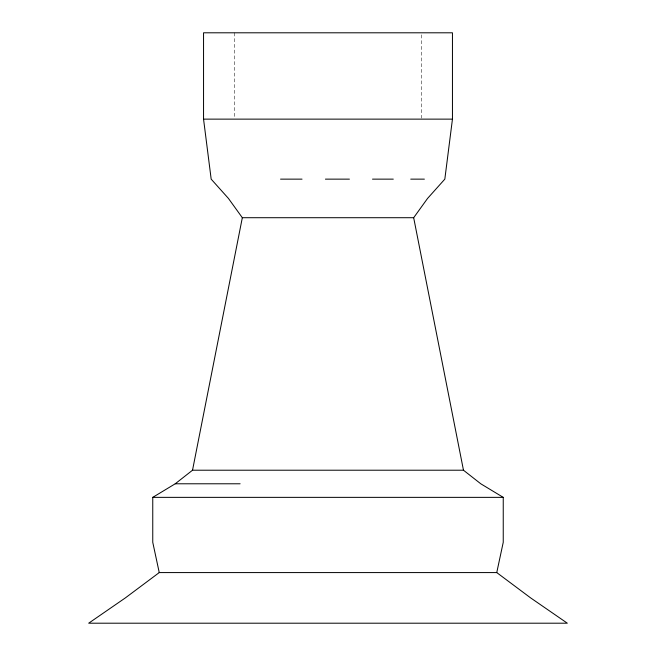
<?xml version="1.0" encoding="UTF-8"?>
<svg xmlns="http://www.w3.org/2000/svg" width="656" height="656" viewBox="0 0 656 656"><rect width="100%" height="100%" fill="white"/><g stroke="black" fill="none" stroke-linecap="round" stroke-linejoin="round"><path stroke-width="0.49" stroke-dasharray="3.28 2.46" d="M421.341 34.834L421.341 118.113M234.659 32.8L234.659 118.113"/><path stroke-width="0.98" d="M159.244 572.581L152.758 542.299L152.758 497.363L175.234 483.784L192.528 470.213L242.326 217.71L228.436 198.424L211.175 179.137L203.549 119.13L203.549 32.8L452.451 32.8L452.451 119.13L444.825 179.137L427.564 198.424L413.674 217.71L463.472 470.213L480.766 483.784L503.242 497.363L503.242 542.299L496.756 572.581L530.63 597.895L567.325 623.2L88.675 623.2L125.37 597.895L159.244 572.581L496.756 572.581M203.549 119.13L452.451 119.13M280.555 179.137L302.031 179.137M325.425 179.137L349.418 179.137M372.501 179.137L393.28 179.137M410.738 179.137L424.375 179.137M242.326 217.71L413.674 217.71M192.528 470.213L463.472 470.213M175.234 483.784L240.121 483.784M152.758 497.363L503.242 497.363"/></g></svg>
